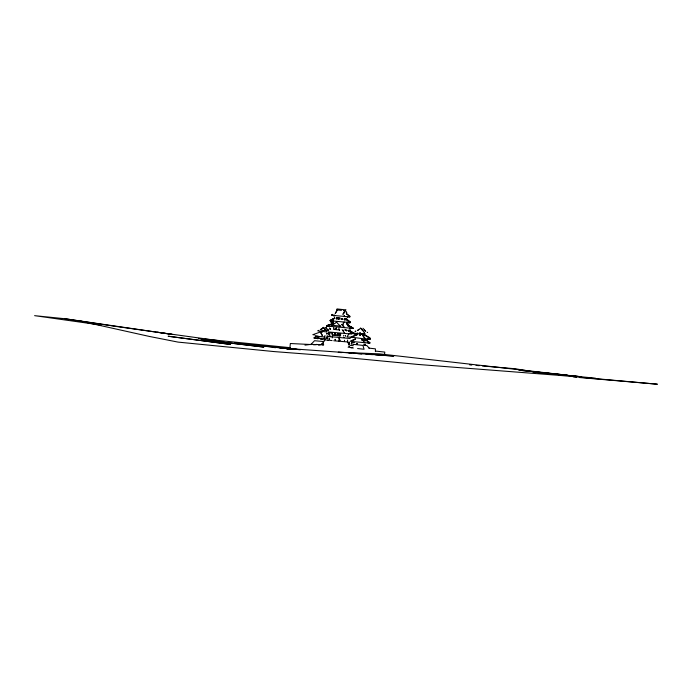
<?xml version="1.0" encoding="UTF-8"?>
<svg xmlns="http://www.w3.org/2000/svg" width="692" height="692" viewBox="0 0 692 692"><rect width="100%" height="100%" fill="white"/><g stroke="black" fill="none" stroke-linecap="round" stroke-linejoin="round"><path stroke-width="1.04" d="M322.533 335.62L320.396 331.926L322.273 335.732M317.87 338.924L318.138 336.226L315.137 336.061M318.804 338.353L318.977 336.563M324.038 339.616L324.306 336.909L321.287 336.745M324.557 339.642L324.963 335.516M325.223 339.711L325.292 338.968L313.805 337.912L317.671 338.12M347.202 319.868L350.446 322.602L330.127 320.768L333.855 318.657M329.548 333.977L329.626 334.539L329.453 333.977M329.677 333.994L329.496 334.521M329.357 338.743L329.522 339.305L329.262 338.734M330.395 328.605L330.568 329.167L330.3 328.596M329.435 339.305L329.487 338.76M330.473 329.158L330.525 328.622M333.241 320.621L332.938 323.674L326.563 326.027L353.058 328.389L347.964 325.352M332.428 332.774L332.195 335.136L334.738 335.412L334.937 333.406M334.063 316.512L334.193 315.258M332.497 332.774L332.307 334.703L333.276 334.746M333.708 327.48L333.518 329.331L336.061 329.608L336.243 327.766M334.643 334.409L334.694 333.873L334.859 334.435M335.291 328.562L335.447 329.124L335.188 328.562M336.338 318.026L336.459 318.882L336.243 318.026M335.352 329.124L335.404 328.579M336.364 318.874L336.45 318.043M335.118 333.423L334.919 335.43L337.454 335.715M337.263 317.645L337.039 318.934L338.431 319.081M335.222 339.383L335.386 339.945L335.127 339.383M335.291 339.945L335.352 339.4M336.424 327.783L336.243 329.634L338.786 329.911L338.968 328.06M338.336 319.073L338.561 317.784L337.168 317.637M338.855 317.818L338.639 319.073L339.997 319.22L340.118 317.957L338.769 317.81M339.417 330.136L339.469 329.6M339.547 330.162L339.374 329.591L339.642 330.162M338.881 341.32L339.305 337.065L339.037 338.63M339.642 335.049L339.703 334.435M339.772 335.066L339.608 334.426L339.858 335.066M340.386 334.002L340.187 336.009L337.653 335.732M342.021 319.496L341.995 318.649M340.715 333.518L340.395 335.724L340.672 335.205M342.661 324.427L342.601 325.041L342.445 324.41M345.273 319.713L345.403 318.458L345.957 318.484L345.896 319.773M346.017 319.445L345.066 319.695M346.458 319.808L346.545 318.986M346.554 319.816L346.631 318.986M346.926 323.865L346.562 323.294L346.865 323.856M346.571 323.847L346.683 323.302M346.683 323.847L346.856 323.311M347.419 317.723L347.548 316.469M346.45 330.793L346.597 330.257M347.289 323.328L347.531 323.891M347.289 323.882L347.41 323.337M347.41 323.882L347.168 323.328M348.266 330.88L348.318 330.335M348.361 330.88L348.422 330.343M347.427 341.969L347.626 340.04M349.296 330.923L353.603 333.207M349.045 344.564L349.287 342.168M349.166 344.564L349.408 342.177M365.073 335.17C381.759 342.929 354.572 336.857 351.147 337.393L357.21 334.798M351.372 343.933L351.536 342.306L354.356 342.609M355.143 338.838L355.307 339.478L355.057 338.838M355.23 339.469L355.29 338.864M357.409 333.129L357.435 333.743M357.755 333.215L357.781 333.829M357.003 343.422L357.167 344.054L356.925 343.414M357.928 333.855L357.989 333.241M357.089 344.054L357.15 343.44M359.459 334.772L359.598 333.328L359.209 334.746L360.567 334.893M359.641 334.79L360.03 333.06L360.195 334.85M359.831 334.816L359.996 333.086M360.013 334.833L360.186 333.103M360.385 334.876L360.532 333.432L360.506 334.893M362.02 334.297L361.855 333.665L362.098 334.297M361.873 334.279L361.933 333.665M362.028 340.204L362.089 339.59M365.341 340.689L365.532 339.461M384.484 355.16L384.795 352.081L375.22 351.034M343.517 324.159L343.569 323.64A4.688 1.877 -83.7 0 1 343.241 323.709L343.206 322.904A3.962 1.583 -83.7 0 0 343.552 322.87L344.183 322.022M348.18 326.512L348.37 324.583M364.684 342.428L364.295 341.969M332.221 337.878L332.489 336.321M339.833 340.049L339.962 340.602L339.962 340.031M357.133 334.582L351.078 336.892L352.09 336.762M328.069 330.136L328.579 330.551L325.837 327.454M365.047 335.335L370.384 338.743L369.554 338.302M364.511 338.111L362.599 335.196L365.039 338.327M323.155 342.497L322.507 344.426L323.614 344.547L323.519 345.196L322.481 345.083M322.783 344.46L323.484 341.528M329.409 327.074L329.833 326.166M337.471 309.445L335.231 313.519L337.705 309.471M345.377 310.31L342.903 314.367L345.221 310.293M344.209 312.966L344.867 311.729M354.875 333.925L349.512 330.352M329.081 329.357L329.539 328.579M347.202 336.502L348.924 333.925M331.952 320.915L331.079 321.806M326.01 327.42L326.581 328.345M310.812 344.607L314.531 340.715L323.934 341.58L324.531 339.893L328.233 340.144M322.697 328.051L323.674 327.342L325.032 329.141M336.978 334.582L337.739 333.847M337.168 334.487L337.93 333.873M322.775 328.051L320.811 329.461M322.879 328.224C316.547 330.499 329.721 331.926 323.96 328.345M357.332 330.577L360.783 328.155M321.867 328.786L320.301 329.764M357.816 330.274L358.828 329.6M334.124 318.242L330.084 320.448L334.184 318.536M332.065 325.214L335.222 323.216A11.245 10.302 -87.3 0 0 336.597 321.875A11.245 10.302 -87.3 0 0 337.67 323.484L340.369 326.122M354.148 339.582L350.697 340.836M351.683 340.784L355.1 339.478M355.766 331.2L355.005 331.407L355.662 331.174M318.701 330.378L318.095 330.594M333.561 323.311L326.486 325.698L333.682 323.631M304.982 345.135L311.227 344.348L316.521 344.607L313.519 344.798M329.53 325.794L326.563 326.027L329.496 326.166M333.38 322.602L331.485 322.55L331.909 322.887M333.06 322.671L331.157 322.619L330.975 321.797L333.086 321.867M323.657 341.554L322.697 341.493M362.937 328.242L365.705 331.338M363.49 331.252L363.023 330.837M351.147 337.393L352.712 337.454L347.168 336.857M347.817 342.012L349.027 345.265M363.862 344.149L363.836 344.754M364.07 345.446L366.855 345.55L369.416 348.361M348.863 346.398L349.581 346.476M338.397 352.211L379.242 353.846L567.206 375.194L518.931 370.194L581.384 376.751L533.29 372.132L595.457 378.187M334.124 315.258L334.98 315.301M334.513 315.414L331.702 315.284L349.979 316.936L346.822 316.59M346.753 319.003L346.761 319.834M344.357 319.695L344.927 319.721M330.127 320.768L332.281 320.872M347.445 322.36L348.292 322.394M343.31 330.11L343.353 330.655M351.7 334.08L327.913 331.909M343.639 335.361L343.682 335.905M350.23 338.518L327.463 336.398M344.46 340.256L344.504 340.801M348.033 341.986L333.752 340.758M311.443 344.547L290.337 343.517L289.827 348.647L294.013 349.105M322.091 344.417L322.68 344.443M321.157 344.78L322.048 344.832L321.469 343.587M318.856 344.711L318.026 344.677L320.102 344.901M353.413 347.964L350.879 347.825M322.36 332.195L320.162 332.073L312.862 334.686L314.618 334.781M327.653 336.528L330.456 336.675M282.397 348.102L297.266 349.391L234.199 343.145L282.397 348.102L393.757 356.06L375.635 354.858M338.327 352.401L341.528 352.609M348.993 353.102L351.121 353.24M357.513 353.664L361.778 353.949M366.042 354.226L372.434 354.65M290.467 347.721L204.962 339.097M286.341 348.915L288.452 349.097M469.695 364.866L471.814 365.047M476.053 365.411L479.227 365.679M482.402 365.956L515.246 368.758L529.986 371.223M272.527 347.393L275.701 347.695M279.94 348.085L283.115 348.379M287.344 348.777L290.528 349.071M198.647 338.44L201.805 338.769M110.798 325.69L172.221 334.392L64.927 318.744L34.6 315.656L100.963 325.058M367.66 332.532L367.123 332.203M350.065 332.722L357.081 333.475M350.559 333.181L356.925 333.864M350.057 333.319L357.072 334.08M367.132 338.743L370.35 339.097M367.807 342.886L369.943 343.12L350.749 341.416M351.268 343.863L352.92 344.045M353.301 344.357L362.937 345.403L364.07 349.261L357.6 348.552M336.987 308.935L346.035 309.912M336.805 309.428L337.834 309.67M337.523 309.955L341.416 310.379M343.362 310.596L345.299 310.803M348.31 322.368L350.446 322.602L348.422 322.117M347.531 322.368L346.865 322.29L348.379 322.403M331.079 325.119L340.888 326.2M349.936 328.043L353.058 328.389L350.187 327.627L349.858 330.914L354.797 333.786M328.371 332.688L332.307 333.12M337.757 333.717L340.291 333.994M337.177 334.599L339.711 334.876M320.361 339.175L322.455 339.409M327.8 340.101L332.065 340.568M350.187 345.351L353.335 345.697M368.853 348.119L375.367 348.837L375.557 351.623M348.102 347.176L352.289 347.635M297.145 349.451L300.285 349.797M317.896 330.932L326.797 331.918M315.267 336.078L318.078 336.398M318.242 336.416L320.88 336.71M316.27 344.391L320.413 344.85M573.504 376.846L576.574 377.192M579.645 377.538L657.4 384.207L561.783 375.574L418.34 364.476L322.238 355.273L274.006 351.571L178.06 342.108L149.446 336.459L79.511 320.906M157.516 332.238L219.546 340.81M531.032 371.37L535.21 371.959M537.295 372.253L540.426 372.703M64.927 318.744L109.734 325.525M348.811 323.51L349.175 323.553M347.695 324.929L353.197 328.086L347.505 325.214M366.968 340.706L370.03 342.825L366.829 340.905M347.453 325.275L348.197 325.733M349.209 315.924L350.04 316.408L349.14 315.898M347.012 319.419L350.55 322.299L346.052 319.09M347.142 314.099L348.413 315.076M346.398 313.857L348.318 315.327M328.769 334.764L330.499 336.243M328.181 330.508L327.117 329.409M325.776 330.015L326.295 330.43L324.211 328.216M364.433 330.049L365.29 330.923M363.084 330.837L361.371 329.037M364.087 332.091L364.399 332.42L363.905 332.082M362.219 329.963L360.593 328.129M344.357 332.523L344.798 333.449L342.133 329.626M326.641 331.252L326.451 331.234M342.021 324.288L344.426 327.671L341.762 324.522M363.118 340.767L364.416 342.592M343.595 337.246L344.331 337.601M344.313 315.69L344.521 316.149L344.062 315.656M346.242 312.62L346.683 313.796M346.415 311.616L346.813 312.888M360.238 333.155A1.133 1.064 -87.8 0 1 360.618 333.778M359.312 333.639A1.133 1.064 -87.8 0 1 359.814 333.112M326.269 337.8L326.321 338.423L326.269 337.8M326.719 333.302L326.771 333.916L326.719 333.302M327.1 336.087L326.979 337.324L327.601 337.35L327.723 336.122L327.1 336.087M327.671 337.878L327.723 338.492L327.671 337.878M328.12 333.38L328.172 333.994L328.12 333.38M334.504 317.827L334.418 318.657L334.591 317.836M341.9 318.649L342.116 319.496L341.9 318.649M344.27 318.882L344.279 319.721L344.27 318.882M344.702 318.424L344.573 319.721L345.144 319.747L345.273 318.45L344.702 318.424M345.144 329.496L345.057 330.404L345.749 330.439L345.844 329.522L345.144 329.496M345.36 335.447L345.403 335.992L345.36 335.447M346.709 330.274L346.657 330.811L346.813 330.274M348.534 330.361L348.578 330.906L348.534 330.361M362.002 339.59L362.253 340.23L362.002 339.59M363.179 333.76L363.205 334.374L363.179 333.76M363.828 334.063L363.715 335.17L364.2 335.188L364.2 333.492L363.828 334.063M363.897 339.789L363.836 340.395L363.983 339.789M364.883 333.829L364.822 334.435L364.969 333.829M364.978 339.435L364.848 340.672L365.895 340.706L366.016 339.478L364.978 339.435M365.03 344.158L365.056 344.702L365.03 344.158M366.89 339.902L366.907 340.516L366.89 339.902M332.74 314.41L331.753 314.756L332.67 314.41M290.303 349.123L287.119 348.846L290.303 349.149M263.695 347.073L201.182 339.564L263.695 347.073M230.306 344.408L168.286 336.251L230.306 344.408"/></g></svg>
